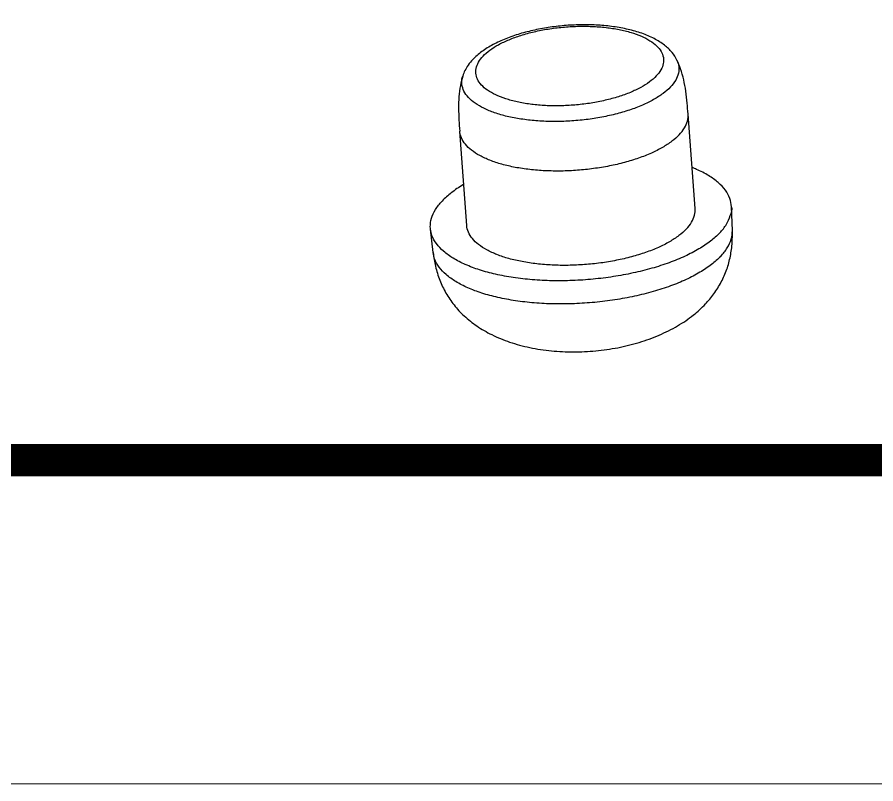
# Model space of a CAD drawing. Header units: millimetres. Extents: x 1833 to 2194, y -395 to -144.
# Drawn here: x 1997.95 to 2014.44, y -394.98 to -380.25 of the extents above; entities that cross this region are included whole.
import ezdxf

# ---------------------------------------------------------------- set-up
doc = ezdxf.new("R2010")
doc.units = ezdxf.units.MM
doc.layers.add('02___PRT_ALL_AXES', color=7, linetype='Continuous')
doc.layers.add('from', color=7, linetype='Continuous', lineweight=13)

msp = doc.modelspace()

# ---------------------------------------------------------------- linework, layer by layer
at = {"color": 7, "linetype": 'Continuous'}
for points, start_tangent, end_tangent in [([(2010.622, -381.076), (2010.528, -380.93), (2010.383, -380.79), (2010.185, -380.664), (2009.948, -380.562), (2009.685, -380.487), (2009.403, -380.435), (2009.108, -380.405), (2008.803, -380.398), (2008.494, -380.411), (2008.188, -380.445), (2007.889, -380.499), (2007.603, -380.572), (2007.334, -380.666), (2007.089, -380.779), (2006.873, -380.914), (2006.699, -381.066)], (-0.436117, 0.89989), (-0.685865, -0.727729)), ([(2006.897, -381), (2007.027, -380.887), (2007.194, -380.78), (2007.396, -380.684), (2007.625, -380.601), (2007.878, -380.532), (2008.148, -380.479), (2008.428, -380.444), (2008.711, -380.427), (2008.991, -380.429), (2009.26, -380.45), (2009.511, -380.489), (2009.74, -380.545), (2009.939, -380.617), (2010.104, -380.703), (2010.232, -380.802), (2010.318, -380.909), (2010.361, -381.024), (2010.36, -381.143), (2010.314, -381.263), (2010.225, -381.381)], (0.685865, 0.727729), (-0.685865, -0.727729)), ([(2006.699, -381.066), (2006.612, -381.172), (2006.549, -381.278), (2006.507, -381.383)], (-0.685865, -0.727729), (-0.297986, -0.95457)), ([(2010.225, -381.381), (2010.096, -381.495), (2009.928, -381.601), (2009.727, -381.697), (2009.497, -381.78), (2009.244, -381.849), (2008.975, -381.902), (2008.695, -381.937), (2008.412, -381.954), (2008.132, -381.952), (2007.863, -381.931), (2007.611, -381.893), (2007.383, -381.836), (2007.184, -381.764), (2007.018, -381.678), (2006.891, -381.58), (2006.805, -381.472), (2006.762, -381.357), (2006.763, -381.238), (2006.809, -381.118), (2006.897, -381)], (-0.685865, -0.727729), (0.685865, 0.727729)), ([(2010.622, -381.076), (2010.659, -381.198), (2010.651, -381.33), (2010.598, -381.462), (2010.499, -381.592)], (0.434771, -0.900541), (-0.685865, -0.727729)), ([(2010.499, -381.592), (2010.357, -381.717), (2010.175, -381.835), (2009.958, -381.942), (2009.71, -382.036), (2009.436, -382.116), (2009.143, -382.179), (2008.838, -382.224), (2008.526, -382.25), (2008.216, -382.256), (2007.913, -382.242), (2007.626, -382.209), (2007.36, -382.158), (2007.12, -382.088), (2006.914, -382.003), (2006.744, -381.904), (2006.615, -381.793), (2006.53, -381.672), (2006.491, -381.545), (2006.498, -381.413), (2006.507, -381.383)], (-0.685865, -0.727729), (0.29785, 0.954613))]:
    msp.add_spline(points, degree=3, dxfattribs=dict(at, start_tangent=start_tangent, end_tangent=end_tangent))
at = {"layer": '02___PRT_ALL_AXES', "color": 7, "linetype": 'Continuous'}
for p, q in [((2010.836, -382.115), (2010.836, -382.114)), ((2010.971, -383.927), (2010.836, -382.115)), ((2006.583, -384.254), (2006.448, -382.441)), ((2011.687, -384.348), (2011.67, -383.894)), ((2005.938, -384.776), (2005.887, -384.325)), ((2011.687, -384.348), (2011.687, -384.348))]:
    msp.add_line(p, q, dxfattribs=at)
for points, start_tangent, end_tangent in [([(2010.836, -382.114), (2010.819, -381.901), (2010.793, -381.674), (2010.752, -381.454), (2010.693, -381.247), (2010.622, -381.076)], (-0.074354, 0.997232), (-0.436037, 0.899929)), ([(2006.507, -381.383), (2006.461, -381.565), (2006.433, -381.779), (2006.426, -382.004), (2006.434, -382.231), (2006.448, -382.441)], (-0.297904, -0.954596), (0.074208, -0.997243)), ([(2010.666, -382.51), (2010.767, -382.379), (2010.824, -382.247), (2010.836, -382.115)], (0.685865, 0.727729), (-0.074259, 0.997239)), ([(2010.666, -382.51), (2010.525, -382.636), (2010.345, -382.754), (2010.131, -382.863), (2009.886, -382.96), (2009.616, -383.043), (2009.326, -383.111), (2009.022, -383.161), (2008.711, -383.194), (2008.398, -383.208), (2008.09, -383.203), (2007.793, -383.179), (2007.514, -383.137), (2007.257, -383.077), (2007.029, -383.001), (2006.834, -382.911), (2006.675, -382.807), (2006.557, -382.693), (2006.48, -382.57), (2006.448, -382.441)], (-0.685865, -0.727729), (-0.074259, 0.997239)), ([(2011.67, -383.894), (2011.639, -383.734), (2011.553, -383.578), (2011.417, -383.431), (2011.231, -383.296), (2010.999, -383.176), (2010.914, -383.141)], (-0.036297, 0.999341), (-0.929058, 0.369934)), ([(2006.524, -383.467), (2006.51, -383.475), (2006.287, -383.626), (2006.109, -383.785)], (-0.864301, -0.502975), (-0.685865, -0.727729)), ([(2005.887, -384.325), (2005.884, -384.283), (2005.906, -384.116), (2005.982, -383.949), (2006.109, -383.785)], (-0.113693, 0.993516), (0.685865, 0.727729)), ([(2010.801, -384.322), (2010.902, -384.192), (2010.959, -384.059), (2010.971, -383.927)], (0.685865, 0.727729), (-0.074259, 0.997239)), ([(2011.445, -384.396), (2011.573, -384.231), (2011.648, -384.064), (2011.671, -383.897), (2011.67, -383.894)], (0.685865, 0.727729), (-0.036297, 0.999341)), ([(2011.445, -384.396), (2011.268, -384.555), (2011.044, -384.705), (2010.778, -384.844), (2010.475, -384.969), (2010.14, -385.077), (2009.78, -385.167), (2009.401, -385.237), (2009.011, -385.286), (2008.616, -385.312), (2008.224, -385.316), (2007.842, -385.296), (2007.478, -385.255), (2007.138, -385.191), (2006.829, -385.107), (2006.556, -385.004), (2006.324, -384.884), (2006.138, -384.75), (2006.001, -384.603), (2005.916, -384.446), (2005.887, -384.325)], (-0.685865, -0.727729), (-0.113693, 0.993516)), ([(2010.801, -384.322), (2010.66, -384.448), (2010.48, -384.567), (2010.266, -384.676), (2010.021, -384.773), (2009.751, -384.856), (2009.461, -384.923), (2009.157, -384.974), (2008.846, -385.006), (2008.533, -385.02), (2008.225, -385.015), (2007.928, -384.991), (2007.649, -384.949), (2007.392, -384.89), (2007.164, -384.814), (2006.969, -384.723), (2006.81, -384.619), (2006.692, -384.505), (2006.615, -384.382), (2006.583, -384.254)], (-0.685865, -0.727729), (-0.074259, 0.997239)), ([(2011.17, -385.762), (2011.331, -385.568), (2011.473, -385.34), (2011.58, -385.096), (2011.649, -384.842), (2011.683, -384.583), (2011.687, -384.348)], (0.685804, 0.727786), (-0.035933, 0.999354)), ([(2011.463, -384.847), (2011.59, -384.683), (2011.665, -384.517), (2011.687, -384.351), (2011.687, -384.348)], (0.685865, 0.727729), (-0.036315, 0.99934)), ([(2011.463, -384.847), (2011.287, -385.005), (2011.064, -385.154), (2010.8, -385.292), (2010.499, -385.416), (2010.166, -385.524), (2009.808, -385.613), (2009.431, -385.683), (2009.043, -385.731), (2008.651, -385.757), (2008.261, -385.761), (2007.882, -385.742), (2007.52, -385.7), (2007.182, -385.637), (2006.874, -385.554), (2006.603, -385.452), (2006.373, -385.332), (2006.188, -385.199), (2006.052, -385.053), (2005.967, -384.897), (2005.938, -384.776)], (-0.685865, -0.727729), (-0.113786, 0.993505)), ([(2005.938, -384.776), (2005.984, -385.039), (2006.066, -385.304), (2006.184, -385.552), (2006.339, -385.782), (2006.536, -385.993), (2006.777, -386.185), (2007.066, -386.352), (2007.408, -386.493), (2007.796, -386.599), (2008.211, -386.662), (2008.636, -386.683), (2009.062, -386.663), (2009.485, -386.602), (2009.896, -386.501), (2010.283, -386.36), (2010.635, -386.182), (2010.939, -385.974), (2011.17, -385.762)], (0.112531, -0.993648), (0.685982, 0.727618))]:
    msp.add_spline(points, degree=3, dxfattribs=dict(at, start_tangent=start_tangent, end_tangent=end_tangent))
at = {"layer": 'from'}
msp.add_lwpolyline([(1832.773, -394.983), (2193.616, -394.983), (2193.616, -144.229), (1832.773, -144.229)], close=True, dxfattribs=at)
at = {"layer": 'from', "const_width": 0.622}
msp.add_lwpolyline([(1838.992, -388.764), (1838.992, -150.448), (2187.398, -150.448), (2187.398, -388.764), (1838.992, -388.764)], dxfattribs=at)

doc.saveas('drawing.dxf')
